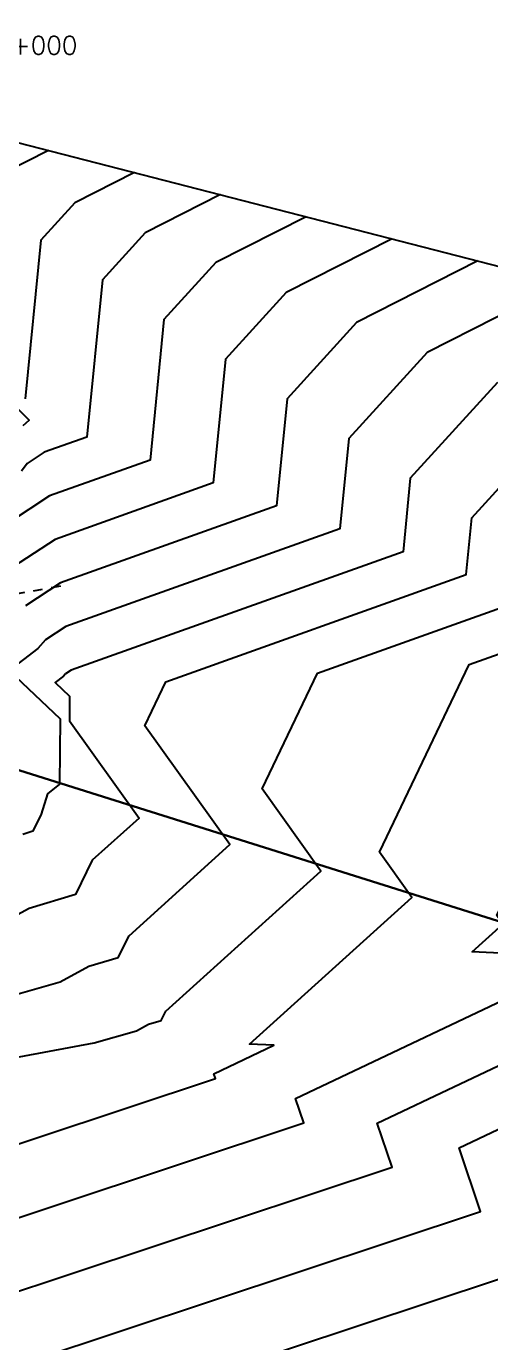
# Model space of a CAD drawing. Header units: metres. Extents: x 419533 to 423558, y 4805342 to 4807578.
# Drawn here: x 423140.85 to 423153.66, y 4807481.15 to 4807517.48 of the extents above; entities that cross this region are included whole.
import ezdxf

# ---------------------------------------------------------------- set-up
doc = ezdxf.new("R2010")
doc.units = ezdxf.units.M
doc.linetypes.add('PHANTOM', pattern=[2.5, 1.25, -0.25, 0.25, -0.25, 0.25, -0.25])
for name, color, linetype in [('C-ROAD-PROF-TEXT', 11, 'Continuous'), ('C-TINN-BNDY', 110, 'Continuous'), ('C-TOPO-MAJR', 9, 'Continuous'), ('C-TOPO-MINR', 8, 'Continuous'), ('LS', 7, 'Continuous')]:
    doc.layers.add(name, color=color, linetype=linetype)
doc.styles.get("Standard").update_dxf_attribs({"font": 'simplex.shx'})

# ---------------------------------------------------------------- blocks, each defined once
blk = doc.blocks.new('AN75 +0 +0')
at = {"linetype": 'PHANTOM', "flags": 128}
for points in [[(0, -11.382), (0, 11.382)], [(-11.382, 0), (11.382, 0)]]:
    blk.add_lwpolyline(points, dxfattribs=at)
at = {"flags": 128}
blk.add_lwpolyline([(-6.382, -6.382), (-6.382, 6.382), (6.382, 6.382), (6.382, -6.382)], close=True, dxfattribs=at)
at = {"layer": 'LS', "insert": (-2.743, -0.436), "char_height": 0.51577, "width": 9.13592, "attachment_point": 1}
blk.add_mtext('AN75\\PBase +0 Leg +0', dxfattribs=at)
blk = doc.blocks.new('tower_bases_layout_1')
at = {"color": 31, "lineweight": 30, "true_color": 0xffbd7a, "elevation": 1718.013}
blk.add_lwpolyline([(423449.834, 4807399.592), (423130.593, 4807500.114), (421950.92, 4806612.998), (421795.045, 4806430.988), (421305.015, 4806147.038), (421305.015, 4806147.038), (420630.083, 4805770.97), (419765.157, 4805549.54), (419617.356, 4805580.088)], dxfattribs=at)
at = {"rotation": 9.73257585}
blk.add_blockref('AN75 +0 +0', (423130.59, 4807500.11, 1722.19), dxfattribs=at)
blk = doc.blocks.new('leg_extensions_profiles_1')
at = {"layer": 'C-TINN-BNDY', "color": 110, "linetype": 'Continuous', "lineweight": -3, "flags": 128}
blk.add_lwpolyline([(422981.22, 4807401.845), (423054.785, 4807456.966), (423060.835, 4807471.662), (423096.056, 4807518.336), (423134.71, 4807515.797), (423220.106, 4807493.809), (423287.479, 4807472.539)], dxfattribs=at)
at = {"layer": 'C-TOPO-MAJR', "color": 9, "linetype": 'Continuous', "lineweight": -3, "flags": 128}
for points, elevation in [([(423150.946, 4807511.617), (423148.023, 4807510.133), (423146.351, 4807508.295), (423146.013, 4807504.879), (423141.645, 4807503.32), (423140.283, 4807502.422)], 1725), ([(423127.996, 4807484.472), (423133.654, 4807486.349), (423136.899, 4807487.448), (423138.204, 4807488.144), (423140.108, 4807488.939), (423142.726, 4807489.426), (423143.889, 4807489.758), (423144.226, 4807489.94), (423144.574, 4807490.045), (423144.699, 4807490.301), (423148.983, 4807494.164), (423147.36, 4807496.433), (423148.888, 4807499.627), (423154.737, 4807501.714), (423154.846, 4807502.821), (423157.737, 4807506), (423162.793, 4807508.566)], 1730), ([(423144.258, 4807479.708), (423155.823, 4807483.544), (423155.05, 4807485.849), (423160.993, 4807488.667), (423167.384, 4807501.719), (423167.404, 4807501.804), (423167.405, 4807501.815), (423167.452, 4807501.867), (423174.64, 4807505.516)], 1735)]:
    blk.add_lwpolyline(points, dxfattribs=dict(at, elevation=elevation))
at = {"layer": 'C-TOPO-MINR', "color": 8, "linetype": 'Continuous', "lineweight": -3, "flags": 128}
for points, elevation in [([(423141.468, 4807514.057), (423140.251, 4807513.439)], 1721), ([(423143.837, 4807513.447), (423142.194, 4807512.613), (423141.254, 4807511.58), (423140.82, 4807507.199)], 1722), ([(423146.207, 4807512.837), (423144.137, 4807511.786), (423142.953, 4807510.485), (423142.523, 4807506.144), (423141.348, 4807505.725), (423140.874, 4807505.413), (423140.721, 4807505.204)], 1723), ([(423140.77, 4807506.463), (423140.933, 4807506.614), (423140.318, 4807507.217)], 1723), ([(423148.576, 4807512.227), (423146.08, 4807510.96), (423144.652, 4807509.39), (423144.268, 4807505.511), (423141.497, 4807504.523), (423140.379, 4807503.785)], 1724), ([(423153.315, 4807511.006), (423149.966, 4807509.306), (423148.05, 4807507.2), (423147.757, 4807504.246), (423141.794, 4807502.118), (423140.834, 4807501.484)], 1726), ([(423155.685, 4807510.396), (423151.909, 4807508.48), (423149.749, 4807506.106), (423149.502, 4807503.613), (423141.943, 4807500.915), (423141.384, 4807500.547), (423141.171, 4807500.311), (423140.378, 4807499.699), (423141.787, 4807498.367), (423141.769, 4807496.562), (423141.44, 4807496.299), (423141.264, 4807495.738), (423141.03, 4807495.264), (423140.755, 4807495.18)], 1727), ([(423153.852, 4807507.653), (423151.448, 4807505.011), (423151.247, 4807502.98), (423142.091, 4807499.713), (423141.934, 4807499.61), (423141.875, 4807499.543), (423141.652, 4807499.372), (423142.047, 4807498.998), (423142.041, 4807498.312), (423143.963, 4807495.626), (423142.674, 4807494.463), (423142.211, 4807493.524), (423140.934, 4807493.136), (423139.694, 4807492.466)], 1728), ([(423139.071, 4807490.336), (423141.791, 4807491.112), (423142.58, 4807491.538), (423143.392, 4807491.785), (423143.687, 4807492.382), (423146.473, 4807494.895), (423144.123, 4807498.179), (423144.702, 4807499.389), (423152.992, 4807502.347), (423153.147, 4807503.916), (423155.795, 4807506.826)], 1729), ([(423131.248, 4807483.519), (423146.073, 4807488.437), (423146.027, 4807488.574), (423147.684, 4807489.359), (423147.01, 4807489.39), (423151.494, 4807493.434), (423150.597, 4807494.687), (423153.074, 4807499.866), (423156.481, 4807501.081), (423156.545, 4807501.726), (423159.68, 4807505.173), (423165.163, 4807507.956)], 1731), ([(423134.5, 4807482.566), (423148.51, 4807487.213), (423148.283, 4807487.893), (423155.606, 4807491.365), (423155.864, 4807491.891), (423155.987, 4807492.408), (423156.234, 4807493.583), (423155.104, 4807491.847), (423153.153, 4807491.936), (423154.004, 4807492.703), (423153.834, 4807492.941), (423157.259, 4807500.104), (423158.226, 4807500.449), (423158.244, 4807500.632), (423161.623, 4807504.347), (423167.532, 4807507.346)], 1732), ([(423137.753, 4807481.614), (423150.948, 4807485.99), (423150.538, 4807487.212), (423157.402, 4807490.465), (423159.704, 4807495.167), (423160.807, 4807499.788), (423160.848, 4807499.981), (423160.886, 4807500.573), (423163.566, 4807503.52), (423169.901, 4807506.736)], 1733), ([(423141.005, 4807480.661), (423153.385, 4807484.767), (423152.794, 4807486.53), (423159.198, 4807489.566), (423163.544, 4807498.443), (423164.125, 4807500.876), (423164.145, 4807501.194), (423165.509, 4807502.693), (423172.271, 4807506.126)], 1734)]:
    blk.add_lwpolyline(points, dxfattribs=dict(at, elevation=elevation))

msp = doc.modelspace()

# ---------------------------------------------------------------- linework, layer by layer
at = {"layer": 'C-TOPO-MAJR', "color": 9, "linetype": 'Continuous', "lineweight": -3, "flags": 128}
for points, elevation in [([(423150.946, 4807511.617), (423148.023, 4807510.133), (423146.351, 4807508.295), (423146.013, 4807504.879), (423141.645, 4807503.32), (423140.283, 4807502.422)], 1725), ([(423127.996, 4807484.472), (423133.654, 4807486.349), (423136.899, 4807487.448), (423138.204, 4807488.144), (423140.108, 4807488.939), (423142.726, 4807489.426), (423143.889, 4807489.758), (423144.226, 4807489.94), (423144.574, 4807490.045), (423144.699, 4807490.301), (423148.983, 4807494.164), (423147.36, 4807496.433), (423148.888, 4807499.627), (423154.737, 4807501.714), (423154.846, 4807502.821), (423157.737, 4807506), (423162.793, 4807508.566)], 1730), ([(423144.258, 4807479.708), (423155.823, 4807483.544), (423155.05, 4807485.849), (423160.993, 4807488.667), (423167.384, 4807501.719), (423167.404, 4807501.804), (423167.405, 4807501.815), (423167.452, 4807501.867), (423174.64, 4807505.516)], 1735)]:
    msp.add_lwpolyline(points, dxfattribs=dict(at, elevation=elevation))
at = {"layer": 'C-TOPO-MINR', "color": 8, "linetype": 'Continuous', "lineweight": -3, "flags": 128}
for points, elevation in [([(423141.468, 4807514.057), (423140.251, 4807513.439)], 1721), ([(423143.837, 4807513.447), (423142.194, 4807512.613), (423141.254, 4807511.58), (423140.82, 4807507.199)], 1722), ([(423146.207, 4807512.837), (423144.137, 4807511.786), (423142.953, 4807510.485), (423142.523, 4807506.144), (423141.348, 4807505.725), (423140.874, 4807505.413), (423140.721, 4807505.204)], 1723), ([(423148.576, 4807512.227), (423146.08, 4807510.96), (423144.652, 4807509.39), (423144.268, 4807505.511), (423141.497, 4807504.523), (423140.379, 4807503.785)], 1724), ([(423153.315, 4807511.006), (423149.966, 4807509.306), (423148.05, 4807507.2), (423147.757, 4807504.246), (423141.794, 4807502.118), (423140.834, 4807501.484)], 1726), ([(423155.685, 4807510.396), (423151.909, 4807508.48), (423149.749, 4807506.106), (423149.502, 4807503.613), (423141.943, 4807500.915), (423141.384, 4807500.547), (423141.171, 4807500.311), (423140.378, 4807499.699), (423141.787, 4807498.367), (423141.769, 4807496.562), (423141.44, 4807496.299), (423141.264, 4807495.738), (423141.03, 4807495.264), (423140.755, 4807495.18)], 1727), ([(423131.248, 4807483.519), (423146.073, 4807488.437), (423146.027, 4807488.574), (423147.684, 4807489.359), (423147.01, 4807489.39), (423151.494, 4807493.434), (423150.597, 4807494.687), (423153.074, 4807499.866), (423156.481, 4807501.081), (423156.545, 4807501.726), (423159.68, 4807505.173), (423165.163, 4807507.956)], 1731), ([(423153.852, 4807507.653), (423151.448, 4807505.011), (423151.247, 4807502.98), (423142.091, 4807499.713), (423141.934, 4807499.61), (423141.875, 4807499.543), (423141.652, 4807499.372), (423142.047, 4807498.998), (423142.041, 4807498.312), (423143.963, 4807495.626), (423142.674, 4807494.463), (423142.211, 4807493.524), (423140.934, 4807493.136), (423139.694, 4807492.466)], 1728), ([(423134.5, 4807482.566), (423148.51, 4807487.213), (423148.283, 4807487.893), (423155.606, 4807491.365), (423155.864, 4807491.891), (423155.987, 4807492.408), (423156.234, 4807493.583), (423155.104, 4807491.847), (423153.153, 4807491.936), (423154.004, 4807492.703), (423153.834, 4807492.941), (423157.259, 4807500.104), (423158.226, 4807500.449), (423158.244, 4807500.632), (423161.623, 4807504.347), (423167.532, 4807507.346)], 1732), ([(423140.77, 4807506.463), (423140.933, 4807506.614), (423140.318, 4807507.217)], 1723), ([(423137.753, 4807481.614), (423150.948, 4807485.99), (423150.538, 4807487.212), (423157.402, 4807490.465), (423159.704, 4807495.167), (423160.807, 4807499.788), (423160.848, 4807499.981), (423160.886, 4807500.573), (423163.566, 4807503.52), (423169.901, 4807506.736)], 1733), ([(423139.071, 4807490.336), (423141.791, 4807491.112), (423142.58, 4807491.538), (423143.392, 4807491.785), (423143.687, 4807492.382), (423146.473, 4807494.895), (423144.123, 4807498.179), (423144.702, 4807499.389), (423152.992, 4807502.347), (423153.147, 4807503.916), (423155.795, 4807506.826)], 1729), ([(423141.005, 4807480.661), (423153.385, 4807484.767), (423152.794, 4807486.53), (423159.198, 4807489.566), (423163.544, 4807498.443), (423164.125, 4807500.876), (423164.145, 4807501.194), (423165.509, 4807502.693), (423172.271, 4807506.126)], 1734)]:
    msp.add_lwpolyline(points, dxfattribs=dict(at, elevation=elevation))

# ---------------------------------------------------------------- block references
for name in ['leg_extensions_profiles_1', 'tower_bases_layout_1']:
    msp.add_blockref(name, (0, 0))

# ---------------------------------------------------------------- texts
at = {"layer": 'C-ROAD-PROF-TEXT', "color": 11, "linetype": 'Continuous', "lineweight": -3, "insert": (423141.126, 4807517.206), "char_height": 0.5, "attachment_point": 2}
msp.add_mtext('0+000', dxfattribs=at)

doc.saveas('drawing.dxf')
